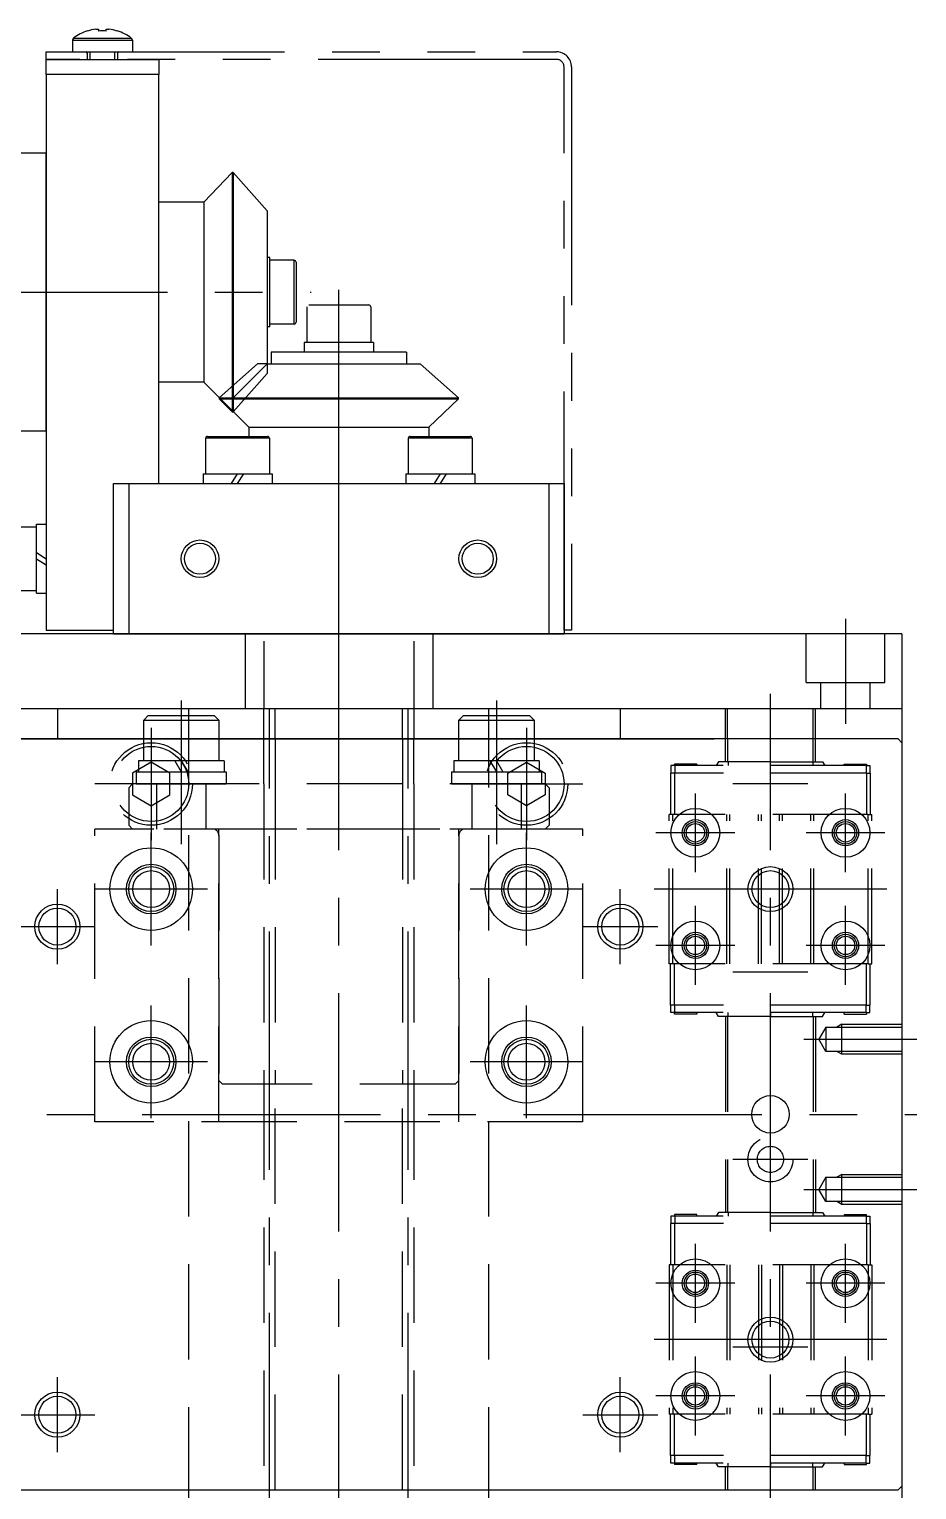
# Model space of a CAD drawing. Extents: x -48 to 466, y -15 to 565.
# Drawn here: x 347.3 to 465.5, y 116 to 310.5 of the extents above; entities that cross this region are included whole.
import ezdxf

# ---------------------------------------------------------------- set-up
doc = ezdxf.new("R2010")
doc.units = 0
for name, pattern in [('CENTER', [50.8, 31.75, -6.35, 6.35, -6.35]), ('DASHED', [19.05, 12.7, -6.35]), ('PHANTOM', [63.5, 31.75, -6.35, 6.35, -6.35, 6.35, -6.35])]:
    doc.linetypes.add(name, pattern=pattern)
doc.layers.get('0').update_dxf_attribs({"linetype": 'CONTINUOUS'})
doc.layers.add('CENTER', color=1, linetype='CENTER')
doc.layers.add('SCALE', color=7, linetype='CONTINUOUS')

msp = doc.modelspace()

# ---------------------------------------------------------------- linework, layer by layer
at = {"color": 7, "linetype": 'CONTINUOUS'}
for p, q in [((353.18, 309.33), (357.04, 309.33)), ((355.05, 310.27), (355.04, 310.29)), ((356.17, 310.52), (356.52, 310.52)), ((356.52, 310.52), (356.52, 310.27)), ((357.04, 309.33), (360.89, 309.33)), ((357.55, 310.52), (357.91, 310.52)), ((357.55, 310.27), (357.55, 310.52)), ((359.03, 310.29), (359.02, 310.27)), ((353.04, 309.04), (353.04, 307.5)), ((353.04, 309.04), (357.04, 309.04)), ((353.04, 307.5), (357.04, 307.5)), ((357.04, 309.04), (361.04, 309.04)), ((357.04, 307.5), (361.04, 307.5)), ((361.04, 309.04), (361.04, 307.5)), ((349.54, 304.5), (349.54, 306.5)), ((349.54, 306.5), (364.54, 306.5)), ((355.04, 306.5), (355.04, 307.3)), ((359.04, 307.3), (359.04, 306.5)), ((364.54, 306.5), (364.54, 304.5)), ((364.54, 304.5), (349.54, 304.5)), ((349.54, 304.5), (349.54, 230.5)), ((364.54, 250), (364.54, 304.5)), ((349.54, 257), (349.54, 294)), ((374.33, 291.43), (370.54, 287.5)), ((374.47, 291.43), (374.33, 291.43)), ((374.33, 291.43), (374.33, 275.5)), ((378.98, 286.32), (374.47, 291.43)), ((374.47, 291.43), (374.47, 275.5)), ((370.54, 287.5), (364.54, 287.5)), ((370.54, 287.5), (370.54, 275.5)), ((378.98, 286.32), (378.98, 275.5)), ((379.34, 280.1), (378.98, 280.1)), ((379.34, 270.9), (379.34, 280.1)), ((382.59, 279.75), (379.34, 279.75)), ((382.59, 271.25), (382.59, 279.75)), ((382.84, 279.5), (382.84, 271.5)), ((370.54, 275.5), (370.54, 263.5)), ((374.33, 275.5), (374.33, 259.57)), ((374.47, 275.5), (374.47, 259.57)), ((378.98, 275.5), (378.98, 265.94)), ((384.29, 273.55), (384.29, 268.8)), ((384.54, 273.8), (392.54, 273.8)), ((392.79, 273.55), (392.79, 268.8)), ((379.34, 270.9), (378.98, 270.9)), ((382.59, 271.25), (379.34, 271.25)), ((383.94, 268.8), (383.94, 267.5)), ((393.14, 268.8), (383.94, 268.8)), ((393.14, 268.8), (393.14, 267.5)), ((379.54, 267.5), (379.54, 265.94)), ((397.54, 267.5), (379.54, 267.5)), ((397.54, 267.5), (397.54, 265.94)), ((378.98, 265.94), (374.47, 261.43)), ((378.98, 265.94), (399.36, 265.94)), ((404.46, 261.43), (399.36, 265.94)), ((370.54, 263.5), (364.54, 263.5)), ((370.54, 263.5), (376.54, 257.5)), ((372.61, 261.43), (372.61, 261.29)), ((372.61, 261.43), (404.46, 261.43)), ((372.61, 261.29), (374.33, 259.57)), ((372.61, 261.29), (404.46, 261.29)), ((400.54, 257.5), (404.46, 261.29)), ((404.46, 261.29), (404.46, 261.43)), ((374.33, 259.57), (374.47, 259.57)), ((376.54, 257.5), (376.54, 256.3)), ((376.54, 257.5), (400.54, 257.5)), ((400.54, 257.5), (400.54, 256.3)), ((379.29, 256.05), (370.79, 256.05)), ((370.79, 256.05), (370.79, 251.3)), ((371.04, 256.3), (379.04, 256.3)), ((379.29, 256.05), (379.29, 251.3)), ((406.29, 256.05), (397.79, 256.05)), ((397.79, 256.05), (397.79, 251.3)), ((398.04, 256.3), (406.04, 256.3)), ((406.29, 256.05), (406.29, 251.3)), ((370.45, 251.3), (370.45, 250)), ((370.45, 251.3), (379.64, 251.3)), ((375.01, 251.3), (374.2, 250)), ((375.82, 251.3), (375.01, 250)), ((379.64, 251.3), (379.64, 250)), ((397.45, 251.3), (397.45, 250)), ((397.45, 251.3), (406.64, 251.3)), ((402.04, 251.3), (401.23, 250)), ((402.85, 251.3), (402.04, 250)), ((406.64, 251.3), (406.64, 250)), ((358.54, 250), (364.54, 250)), ((358.54, 230.5), (358.54, 250)), ((360.54, 250), (360.54, 230)), ((360.54, 250), (416.54, 250)), ((416.54, 250), (418.54, 250)), ((416.54, 230), (416.54, 250)), ((418.54, 250), (418.54, 230)), ((343.49, 244.25), (348.24, 244.25)), ((348.24, 244.6), (349.54, 244.6)), ((348.24, 235.4), (348.24, 244.6)), ((348.24, 240.81), (349.54, 240)), ((348.24, 240), (349.54, 239.19)), ((343.49, 235.75), (348.24, 235.75)), ((348.24, 235.4), (349.54, 235.4)), ((463.54, 230), (313.54, 230)), ((349.54, 230.5), (358.54, 230.5)), ((358.54, 230), (358.54, 230.5)), ((358.54, 230), (418.54, 230)), ((418.54, 230), (360.54, 230)), ((463.54, 230), (463.54, 0)), ((463.54, 220), (313.54, 220)), ((351.04, 220), (351.04, 216)), ((378.54, 216), (378.54, 220)), ((380.04, 216), (380.04, 220)), ((397.04, 216), (397.04, 220)), ((398.54, 220), (398.54, 216)), ((426.04, 220), (426.04, 216)), ((452.04, 220), (440.04, 220)), ((440.04, 216), (440.04, 220)), ((440.34, 216), (440.34, 220)), ((451.74, 216), (451.74, 220)), ((452.04, 216), (452.04, 220)), ((362.54, 218.5), (363.14, 219.1)), ((362.54, 218.5), (372.54, 218.5)), ((362.54, 216), (362.54, 218.5)), ((363.14, 219.1), (371.94, 219.1)), ((371.94, 219.1), (372.54, 218.5)), ((372.54, 218.5), (372.54, 216)), ((404.54, 218.5), (405.14, 219.1)), ((404.54, 218.5), (414.54, 218.5)), ((404.54, 216), (404.54, 218.5)), ((405.14, 219.1), (413.94, 219.1)), ((413.94, 219.1), (414.54, 218.5)), ((414.54, 218.5), (414.54, 216)), ((463.04, 216), (314.04, 216)), ((463.04, 216), (314.04, 216)), ((343.54, 216), (433.54, 216)), ((433.54, 216), (438.54, 216)), ((463.04, 216), (463.54, 215.5)), ((463.04, 216), (463.54, 215.5)), ((463.54, 215.5), (463.54, 116.5)), ((463.54, 215.5), (463.54, 116.5)), ((314.04, 116), (463.04, 116)), ((463.04, 116), (463.54, 116.5)), ((463.04, 116), (463.54, 116.5))]:
    msp.add_line(p, q, dxfattribs=at)
at = {"color": 3, "linetype": 'PHANTOM'}
for p, q in [((349.54, 306.5), (349.54, 307.5)), ((349.54, 306.5), (349.54, 307.5)), ((349.54, 307.5), (417.54, 307.5)), ((417.54, 306.5), (349.54, 306.5)), ((418.54, 230.5), (418.54, 305.5)), ((419.54, 305.5), (419.54, 230.5)), ((419.54, 230.5), (418.54, 230.5))]:
    msp.add_line(p, q, dxfattribs=at)
at = {"color": 3, "linetype": 'CONTINUOUS'}
for p, q in [((355.42, 306.5), (355.42, 307.5)), ((358.66, 307.5), (358.66, 306.5))]:
    msp.add_line(p, q, dxfattribs=at)
at = {"color": 1, "linetype": 'CENTER'}
for p, q in [((283.14, 275.5), (384.84, 275.5)), ((388.54, 230), (388.54, 275.8))]:
    msp.add_line(p, q, dxfattribs=at)
at = {"color": 3, "linetype": 'DASHED'}
for p, q in [((377.72, 265.94), (372.61, 261.43)), ((378.98, 264.68), (374.47, 259.58)), ((378.98, 265.94), (377.72, 265.94)), ((378.98, 265.94), (378.98, 264.68)), ((376.04, 230), (376.04, 220)), ((401.04, 230), (401.04, 220)), ((450.79, 223.5), (450.79, 230)), ((461.29, 223.5), (461.29, 230)), ((378.54, 229), (378.54, 220)), ((398.54, 229), (398.54, 220)), ((450.79, 223.5), (461.29, 223.5)), ((452.74, 220), (452.74, 223.5)), ((459.34, 220), (459.34, 223.5)), ((368.54, 0), (368.54, 220)), ((408.54, 0), (408.54, 220)), ((362.54, 213.1), (362.54, 216)), ((372.54, 216), (372.54, 213.1)), ((378.54, 210), (378.54, 216)), ((378.54, 210), (378.54, 216)), ((380.04, 216), (380.04, 210)), ((380.04, 216), (380.04, 210)), ((397.04, 216), (397.04, 210)), ((397.04, 216), (397.04, 210)), ((398.54, 210), (398.54, 216)), ((398.54, 210), (398.54, 216)), ((404.54, 213.1), (404.54, 216)), ((414.54, 216), (414.54, 213.1)), ((440.04, 212.95), (440.04, 216)), ((440.34, 216), (440.34, 212.95)), ((451.74, 212.95), (451.74, 216)), ((452.04, 212.95), (452.04, 216)), ((363.54, 212.89), (361.04, 211.44)), ((373.24, 213.1), (361.84, 213.1)), ((361.84, 213.1), (361.84, 211.6)), ((366.04, 211.44), (363.54, 212.89)), ((366.67, 213.1), (367.54, 211.6)), ((367.54, 213.1), (368.4, 211.6)), ((373.24, 213.1), (373.24, 211.6)), ((415.24, 213.1), (403.84, 213.1)), ((403.84, 213.1), (403.84, 211.6)), ((408.67, 213.1), (409.54, 211.6)), ((409.54, 213.1), (410.4, 211.6)), ((411.04, 211.44), (413.54, 212.89)), ((413.54, 212.89), (416.04, 211.44)), ((415.24, 213.1), (415.24, 211.6)), ((433.29, 212.45), (432.79, 212.45)), ((432.79, 212.45), (432.79, 211.45)), ((436.24, 212.65), (433.24, 212.65)), ((433.24, 212.45), (433.24, 212.65)), ((458.79, 212.45), (433.29, 212.45)), ((433.29, 212.45), (433.29, 211.45)), ((436.24, 212.65), (436.24, 212.45)), ((439.11, 212.95), (438.81, 212.45)), ((440.41, 212.95), (439.11, 212.95)), ((446.04, 212.95), (440.41, 212.95)), ((440.41, 212.95), (440.41, 212.45)), ((446.04, 212.95), (451.67, 212.95)), ((446.04, 212.45), (446.04, 212.95)), ((451.67, 212.95), (451.67, 212.45)), ((451.67, 212.95), (452.97, 212.95)), ((452.97, 212.95), (453.27, 212.45)), ((455.84, 212.65), (458.84, 212.65)), ((455.84, 212.45), (455.84, 212.65)), ((458.79, 212.45), (458.79, 211.45)), ((458.79, 212.45), (459.29, 212.45)), ((458.84, 212.65), (458.84, 212.45)), ((459.29, 212.45), (459.29, 211.45)), ((361.04, 211.44), (361.04, 208.56)), ((361.54, 211.6), (373.54, 211.6)), ((361.54, 211.6), (361.54, 210)), ((366.04, 208.56), (366.04, 211.44)), ((373.54, 211.6), (373.54, 210)), ((403.54, 211.6), (415.54, 211.6)), ((403.54, 211.6), (403.54, 210)), ((411.04, 208.56), (411.04, 211.44)), ((415.54, 211.6), (415.54, 210)), ((416.04, 211.44), (416.04, 208.56)), ((433.24, 211.45), (432.74, 211.45)), ((432.74, 211.45), (432.74, 205.95)), ((458.84, 211.45), (433.24, 211.45)), ((433.24, 211.45), (433.24, 205.95)), ((458.84, 211.45), (458.84, 205.95)), ((458.84, 211.45), (459.34, 211.45)), ((459.34, 211.45), (459.34, 205.95)), ((360.54, 209.5), (361.04, 210)), ((360.54, 209.5), (360.54, 204.5)), ((416.04, 210), (361.04, 210)), ((361.04, 208.56), (363.54, 207.11)), ((361.54, 210), (373.54, 210)), ((363.54, 207.11), (366.04, 208.56)), ((364.24, 210), (364.24, 204)), ((370.84, 210), (370.84, 204)), ((378.54, 210), (378.54, 170)), ((378.54, 210), (378.54, 170)), ((380.04, 210), (380.04, 170)), ((380.04, 210), (380.04, 170)), ((397.04, 210), (397.04, 170)), ((397.04, 210), (397.04, 170)), ((398.54, 210), (398.54, 170)), ((398.54, 210), (398.54, 170)), ((403.54, 210), (415.54, 210)), ((406.24, 210), (406.24, 204)), ((413.54, 207.11), (411.04, 208.56)), ((412.84, 210), (412.84, 204)), ((416.04, 208.56), (413.54, 207.11)), ((416.54, 209.5), (416.04, 210)), ((416.54, 209.5), (416.54, 204.5)), ((360.54, 204.5), (361.04, 204)), ((416.54, 204.5), (416.04, 204)), ((432.54, 186.05), (432.54, 205.95)), ((433.04, 205.95), (432.54, 205.95)), ((433.04, 186.05), (433.04, 205.95)), ((459.04, 205.95), (433.04, 205.95)), ((440.24, 186.05), (440.24, 205.95)), ((440.64, 186.05), (440.64, 205.95)), ((444.44, 186.05), (444.44, 205.95)), ((444.84, 186.05), (444.84, 205.95)), ((447.24, 186.05), (447.24, 205.95)), ((447.64, 186.05), (447.64, 205.95)), ((451.44, 186.05), (451.44, 205.95)), ((451.84, 186.05), (451.84, 205.95)), ((459.04, 186.05), (459.04, 205.95)), ((459.04, 205.95), (459.54, 205.95)), ((459.54, 186.05), (459.54, 205.95)), ((421.04, 204), (356.04, 204)), ((356.04, 165), (356.04, 204)), ((416.04, 204), (361.04, 204)), ((372.54, 165), (372.54, 204)), ((372.54, 203.2), (372.54, 170.5)), ((404.54, 165), (404.54, 204)), ((404.54, 203.2), (404.54, 170.5)), ((421.04, 165), (421.04, 204)), ((433.04, 186.05), (432.54, 186.05)), ((432.74, 180.55), (432.74, 186.05)), ((459.04, 186.05), (433.04, 186.05)), ((433.24, 180.55), (433.24, 186.05)), ((458.84, 180.55), (458.84, 186.05)), ((459.04, 186.05), (459.54, 186.05)), ((459.34, 180.55), (459.34, 186.05)), ((433.24, 180.55), (432.74, 180.55)), ((432.79, 179.55), (432.79, 180.55)), ((433.29, 179.55), (432.79, 179.55)), ((458.84, 180.55), (433.24, 180.55)), ((433.24, 179.35), (433.24, 179.55)), ((436.24, 179.35), (433.24, 179.35)), ((433.29, 179.55), (433.29, 180.55)), ((458.79, 179.55), (433.29, 179.55)), ((436.24, 179.55), (436.24, 179.35)), ((439.11, 179.05), (438.81, 179.55)), ((440.41, 179.05), (439.11, 179.05)), ((440.04, 179.05), (440.04, 152.95)), ((440.34, 179.05), (440.34, 152.95)), ((440.41, 179.05), (440.41, 179.55)), ((446.04, 179.05), (440.41, 179.05)), ((446.04, 179.55), (446.04, 179.05)), ((446.04, 179.05), (451.67, 179.05)), ((451.67, 179.05), (451.67, 179.55)), ((451.67, 179.05), (452.97, 179.05)), ((451.74, 179.05), (451.74, 152.95)), ((452.04, 179.05), (452.04, 152.95)), ((452.97, 179.05), (453.27, 179.55)), ((455.84, 179.35), (455.84, 179.55)), ((455.84, 179.35), (458.84, 179.35)), ((458.79, 179.55), (458.79, 180.55)), ((458.79, 179.55), (459.29, 179.55)), ((458.84, 180.55), (459.34, 180.55)), ((458.84, 179.55), (458.84, 179.35)), ((459.29, 179.55), (459.29, 180.55)), ((453.44, 177.62), (452.5, 176)), ((453.44, 177.62), (463.54, 177.62)), ((453.44, 177.62), (453.44, 174.38)), ((455.54, 178), (454.88, 177.62)), ((455.54, 178), (463.54, 178)), ((455.54, 174), (455.54, 178)), ((453.44, 174.38), (452.5, 176)), ((463.54, 174.38), (453.44, 174.38)), ((455.54, 174), (454.88, 174.38)), ((463.54, 174), (455.54, 174)), ((373.04, 170), (372.54, 170.5)), ((404.04, 170), (373.04, 170)), ((378.54, 170), (378.54, 116)), ((380.04, 116), (380.04, 170)), ((397.04, 116), (397.04, 170)), ((398.54, 170), (398.54, 116)), ((404.54, 170.5), (404.04, 170)), ((421.04, 165), (356.04, 165)), ((453.44, 157.62), (452.5, 156)), ((453.44, 157.62), (453.44, 154.38)), ((453.44, 157.62), (463.54, 157.62)), ((455.54, 158), (454.88, 157.62)), ((455.54, 154), (455.54, 158)), ((455.54, 158), (463.54, 158)), ((453.44, 154.38), (452.5, 156)), ((463.54, 154.38), (453.44, 154.38)), ((455.54, 154), (454.88, 154.38)), ((463.54, 154), (455.54, 154)), ((432.79, 152.45), (432.79, 151.45)), ((433.29, 152.45), (432.79, 152.45)), ((436.24, 152.65), (433.24, 152.65)), ((433.24, 152.65), (433.24, 152.45)), ((458.79, 152.45), (433.29, 152.45)), ((433.29, 152.45), (433.29, 151.45)), ((436.24, 152.45), (436.24, 152.65)), ((439.11, 152.95), (438.81, 152.45)), ((440.41, 152.95), (439.11, 152.95)), ((446.04, 152.95), (440.41, 152.95)), ((440.41, 152.95), (440.41, 152.45)), ((446.04, 152.95), (451.67, 152.95)), ((446.04, 152.45), (446.04, 152.95)), ((451.67, 152.95), (451.67, 152.45)), ((451.67, 152.95), (452.97, 152.95)), ((452.97, 152.95), (453.27, 152.45)), ((455.84, 152.65), (458.84, 152.65)), ((455.84, 152.65), (455.84, 152.45)), ((458.79, 152.45), (458.79, 151.45)), ((458.79, 152.45), (459.29, 152.45)), ((458.84, 152.45), (458.84, 152.65)), ((459.29, 152.45), (459.29, 151.45)), ((432.74, 151.45), (432.74, 145.95)), ((433.24, 151.45), (432.74, 151.45)), ((458.84, 151.45), (433.24, 151.45)), ((433.24, 151.45), (433.24, 145.95)), ((458.84, 151.45), (458.84, 145.95)), ((458.84, 151.45), (459.34, 151.45)), ((459.34, 151.45), (459.34, 145.95)), ((432.54, 145.95), (432.54, 126.05)), ((433.04, 145.95), (432.54, 145.95)), ((459.04, 145.95), (433.04, 145.95)), ((433.04, 145.95), (433.04, 126.05)), ((440.24, 145.95), (440.24, 126.05)), ((440.64, 145.95), (440.64, 126.05)), ((444.44, 145.95), (444.44, 126.05)), ((444.84, 145.95), (444.84, 126.05)), ((447.24, 145.95), (447.24, 126.05)), ((447.64, 145.95), (447.64, 126.05)), ((451.44, 145.95), (451.44, 126.05)), ((451.84, 145.95), (451.84, 126.05)), ((459.04, 145.95), (459.04, 126.05)), ((459.04, 145.95), (459.54, 145.95)), ((459.54, 145.95), (459.54, 126.05)), ((433.04, 126.05), (432.54, 126.05)), ((432.74, 120.55), (432.74, 126.05)), ((459.04, 126.05), (433.04, 126.05)), ((433.24, 120.55), (433.24, 126.05)), ((458.84, 120.55), (458.84, 126.05)), ((459.04, 126.05), (459.54, 126.05)), ((459.34, 120.55), (459.34, 126.05)), ((433.24, 120.55), (432.74, 120.55)), ((432.79, 119.55), (432.79, 120.55)), ((433.29, 119.55), (432.79, 119.55)), ((458.84, 120.55), (433.24, 120.55)), ((433.24, 119.55), (433.24, 119.35)), ((436.24, 119.35), (433.24, 119.35)), ((433.29, 119.55), (433.29, 120.55)), ((458.79, 119.55), (433.29, 119.55)), ((436.24, 119.35), (436.24, 119.55)), ((439.11, 119.05), (438.81, 119.55)), ((440.41, 119.05), (439.11, 119.05)), ((440.04, 116), (440.04, 119.05)), ((440.34, 119.05), (440.34, 116)), ((440.41, 119.05), (440.41, 119.55)), ((446.04, 119.05), (440.41, 119.05)), ((446.04, 119.55), (446.04, 119.05)), ((446.04, 119.05), (451.67, 119.05)), ((451.67, 119.05), (451.67, 119.55)), ((451.67, 119.05), (452.97, 119.05)), ((451.74, 116), (451.74, 119.05)), ((452.04, 116), (452.04, 119.05)), ((452.97, 119.05), (453.27, 119.55)), ((455.84, 119.55), (455.84, 119.35)), ((455.84, 119.35), (458.84, 119.35)), ((458.79, 119.55), (458.79, 120.55)), ((458.79, 119.55), (459.29, 119.55)), ((458.84, 120.55), (459.34, 120.55)), ((458.84, 119.35), (458.84, 119.55)), ((459.29, 119.55), (459.29, 120.55))]:
    msp.add_line(p, q, dxfattribs=at)
at = {"color": 3, "linetype": 'CONTINUOUS'}
for centre, radius in [((370.04, 240), 2.5), ((407.04, 240), 2.5), ((436.04, 203.5), 1.5), ((456.04, 203.5), 1.5), ((363.54, 196), 3), ((413.54, 196), 3), ((446.04, 196), 3), ((351.04, 191), 3), ((426.04, 191), 3), ((436.04, 188.5), 1.5), ((456.04, 188.5), 1.5), ((363.54, 173), 3), ((413.54, 173), 3), ((436.04, 143.5), 1.5), ((456.04, 143.5), 1.5), ((446.04, 136), 3), ((351.04, 126), 3), ((426.04, 126), 3), ((436.04, 128.5), 1.5), ((456.04, 128.5), 1.5)]:
    msp.add_circle(centre, radius, dxfattribs=at)
at = {"color": 7, "linetype": 'CONTINUOUS'}
for centre, radius in [((370.04, 240), 2.07), ((407.04, 240), 2.07), ((436.04, 203.5), 3.25), ((456.04, 203.5), 3.25), ((436.04, 203.5), 1.75), ((436.04, 203.5), 1.23), ((456.04, 203.5), 1.75), ((456.04, 203.5), 1.23), ((363.54, 196), 5.5), ((413.54, 196), 5.5), ((363.54, 196), 3.3), ((363.54, 196), 2.46), ((413.54, 196), 3.3), ((413.54, 196), 2.46), ((446.04, 196), 2.46), ((351.04, 191), 2.46), ((426.04, 191), 2.46), ((436.04, 188.5), 3.25), ((456.04, 188.5), 3.25), ((436.04, 188.5), 1.75), ((436.04, 188.5), 1.23), ((456.04, 188.5), 1.75), ((456.04, 188.5), 1.23), ((363.54, 173), 5.5), ((413.54, 173), 5.5), ((363.54, 173), 3.3), ((363.54, 173), 2.46), ((413.54, 173), 3.3), ((413.54, 173), 2.46), ((446.04, 166), 2.5), ((436.04, 143.5), 3.25), ((456.04, 143.5), 3.25), ((436.04, 143.5), 1.75), ((436.04, 143.5), 1.23), ((456.04, 143.5), 1.75), ((456.04, 143.5), 1.23), ((446.04, 136), 2.46), ((436.04, 128.5), 3.25), ((456.04, 128.5), 3.25), ((351.04, 126), 2.46), ((426.04, 126), 2.46), ((436.04, 128.5), 1.75), ((436.04, 128.5), 1.23), ((456.04, 128.5), 1.75), ((456.04, 128.5), 1.23)]:
    msp.add_circle(centre, radius, dxfattribs=at)
at = {"color": 3, "linetype": 'DASHED'}
for centre, radius in [((363.54, 210), 5.5), ((363.54, 210), 5), ((413.54, 210), 5.5), ((413.54, 210), 5), ((446.04, 160), 3), ((446.04, 160), 1.75)]:
    msp.add_circle(centre, radius, dxfattribs=at)
at = {"color": 7, "linetype": 'CONTINUOUS'}
for centre, radius, start, end in [((353.4, 309.04), 0.36, 126.3584, 180), ((357.04, 304.1), 6.5, 107.8626, 126.3584), ((357.04, 304.1), 6.48, 97.6968, 107.8351), ((357.04, 303.11), 7.18, 85.8857, 94.1143), ((357.04, 304.1), 6.48, 72.1649, 82.3032), ((357.04, 304.1), 6.5, 53.6416, 72.1374), ((360.68, 309.04), 0.36, 0, 53.6416), ((354.84, 307.3), 0.2, 0, 90), ((359.24, 307.3), 0.2, 90, 180), ((382.59, 279.5), 0.25, 0, 90), ((392.54, 273.55), 0.25, 0, 90), ((382.59, 271.5), 0.25, 270, 0), ((371.04, 256.05), 0.25, 90, 180), ((379.04, 256.05), 0.25, 0, 90), ((398.04, 256.05), 0.25, 90, 180), ((406.04, 256.05), 0.25, 0, 90)]:
    msp.add_arc(centre, radius, start, end, dxfattribs=at)
at = {"color": 3, "linetype": 'PHANTOM'}
for radius in [2, 1]:
    msp.add_arc((417.54, 305.5), radius, 0, 90, dxfattribs=at)
at = {"color": 3, "linetype": 'DASHED'}
for centre, start, end in [((371.74, 203.2), 0, 90), ((405.34, 203.2), 90, 180)]:
    msp.add_arc(centre, 0.8, start, end, dxfattribs=at)
at = {"layer": 'CENTER', "color": 1, "linetype": 'CENTER'}
for p, q in [((289.44, 275.5), (357.44, 275.5)), ((388.54, -2), (388.54, 275.8)), ((456.04, 232), (456.04, 218)), ((446.04, -2), (446.04, 222)), ((367.54, 221.1), (367.54, 202)), ((379.29, 57), (379.29, 220)), ((397.79, 57), (397.79, 220)), ((409.54, 221.1), (409.54, 202)), ((363.54, 217.5), (363.54, 202.5)), ((413.54, 217.5), (413.54, 202.5)), ((371.04, 210), (356.04, 210)), ((406.04, 210), (421.04, 210)), ((436.04, 198.25), (436.04, 208.75)), ((451.04, 210), (441.04, 210)), ((456.04, 198.25), (456.04, 208.75)), ((363.54, 188.5), (363.54, 203.5)), ((413.54, 188.5), (413.54, 203.5)), ((441.29, 203.5), (430.79, 203.5)), ((461.29, 203.5), (450.79, 203.5)), ((351.04, 186), (351.04, 196)), ((371.04, 196), (356.04, 196)), ((421.04, 196), (406.04, 196)), ((426.04, 186), (426.04, 196)), ((461.54, 196), (430.54, 196)), ((436.04, 183.25), (436.04, 193.75)), ((456.04, 183.25), (456.04, 193.75)), ((346.04, 191), (356.04, 191)), ((421.04, 191), (431.04, 191)), ((441.29, 188.5), (430.79, 188.5)), ((461.29, 188.5), (450.79, 188.5)), ((441.04, 185), (451.04, 185)), ((363.54, 165.5), (363.54, 180.5)), ((413.54, 165.5), (413.54, 180.5)), ((450.5, 176), (465.54, 176)), ((371.04, 173), (356.04, 173)), ((421.04, 173), (406.04, 173)), ((311.54, 166), (465.54, 166)), ((451.04, 160), (441.04, 160)), ((450.5, 156), (465.54, 156)), ((436.04, 138.25), (436.04, 148.75)), ((456.04, 138.25), (456.04, 148.75)), ((441.29, 143.5), (430.79, 143.5)), ((461.29, 143.5), (450.79, 143.5)), ((461.54, 136), (430.54, 136)), ((451.04, 135), (441.04, 135)), ((436.04, 123.25), (436.04, 133.75)), ((456.04, 123.25), (456.04, 133.75)), ((351.04, 121), (351.04, 131)), ((426.04, 121), (426.04, 131)), ((441.29, 128.5), (430.79, 128.5)), ((461.29, 128.5), (450.79, 128.5)), ((346.04, 126), (356.04, 126)), ((421.04, 126), (431.04, 126))]:
    msp.add_line(p, q, dxfattribs=at)
at = {"layer": 'SCALE', "color": 7, "linetype": 'CONTINUOUS'}
for p, q in [((349.54, 294), (343.54, 294)), ((349.54, 257), (343.54, 257))]:
    msp.add_line(p, q, dxfattribs=at)

doc.saveas('drawing.dxf')
